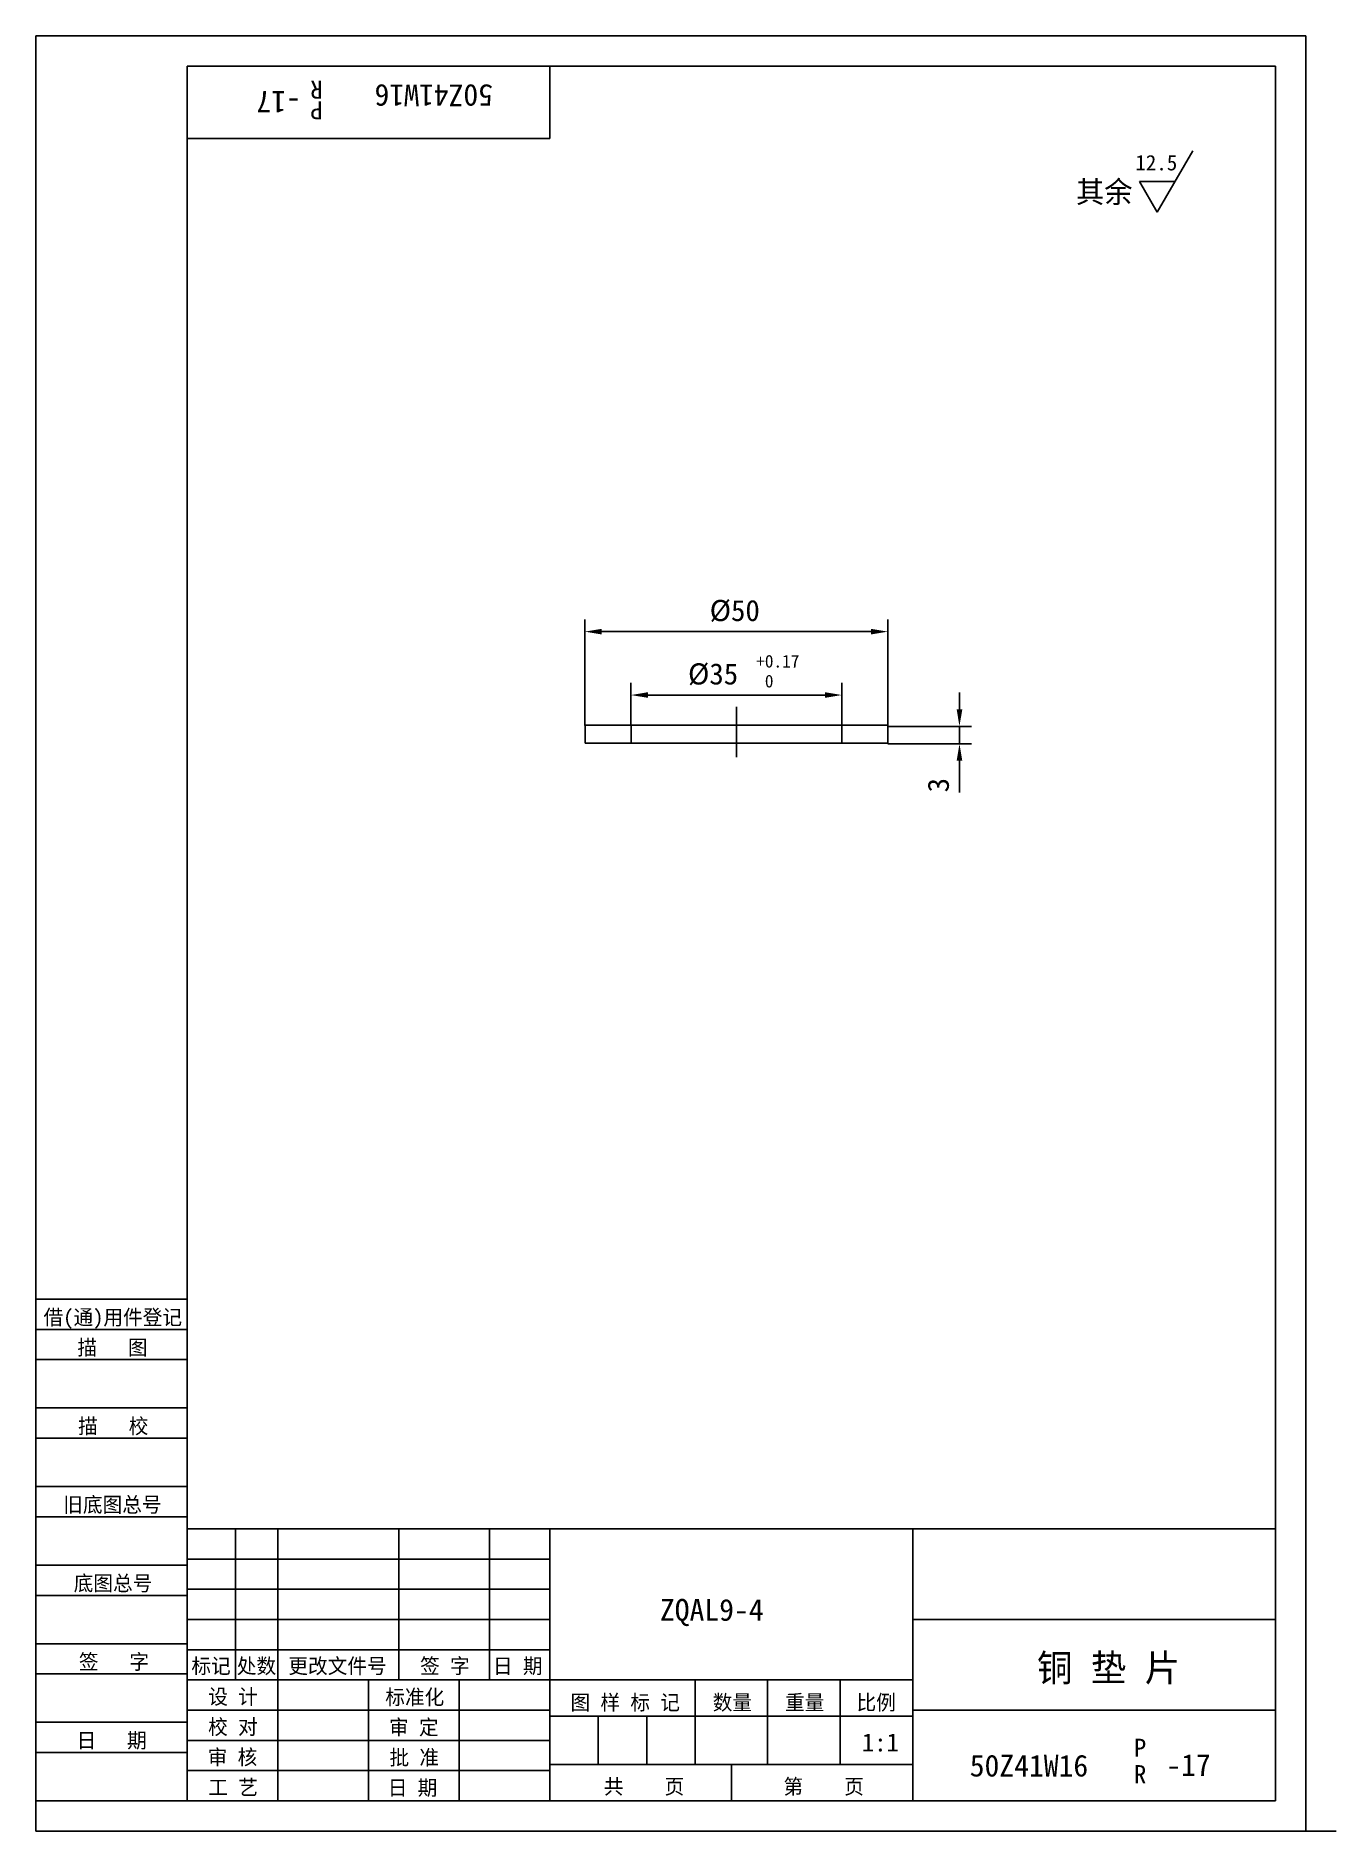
# Model space of a CAD drawing. Header units: metres. Extents: x 0 to 215, y 0 to 297.
import ezdxf

# ---------------------------------------------------------------- set-up
doc = ezdxf.new("R2010")
doc.units = ezdxf.units.M
for name, color, linetype in [('C', 6, 'Continuous'), ('D', 1, 'Continuous'), ('FL', 5, 'Continuous'), ('T', 7, 'Continuous'), ('TL', 4, 'Continuous')]:
    doc.layers.add(name, color=color, linetype=linetype)

# ---------------------------------------------------------------- blocks, each defined once
blk = doc.blocks.new('TUKUN4')
at = {"layer": 'FL'}
for p, q in [((0, 297), (0, 0)), ((210, 297), (0, 297)), ((210, 0), (210, 297)), ((0, 78), (25, 78)), ((0, 70), (25, 70)), ((0, 65), (25, 65)), ((0, 57), (25, 57)), ((0, 52), (25, 52)), ((33, 25), (33, 50)), ((40, 5), (40, 50)), ((60, 25), (60, 50)), ((75, 25), (75, 50)), ((25, 45), (85, 45)), ((0, 44), (25, 44)), ((0, 39), (25, 39)), ((25, 40), (85, 40)), ((25, 35), (85, 35)), ((0, 31), (25, 31)), ((25, 30), (85, 30)), ((0, 26), (25, 26)), ((70, 5), (70, 25)), ((0, 18), (25, 18)), ((25, 20), (85, 20)), ((25, 15), (85, 15)), ((0, 13), (25, 13)), ((25, 10), (85, 10)), ((0, 0), (210, 0))]:
    blk.add_line(p, q, dxfattribs=at)
at = {"layer": 'TL'}
for p, q in [((25, 5), (25, 292)), ((205, 292), (25, 292)), ((85, 292), (85, 280)), ((205, 5), (205, 292)), ((85, 280), (25, 280)), ((0, 88), (25, 88)), ((0, 83), (25, 83)), ((205, 50), (25, 50)), ((85, 5), (85, 50)), ((145, 5), (145, 50)), ((205, 35), (145, 35)), ((145, 25), (25, 25)), ((55, 5), (55, 25)), ((109, 11), (109, 25)), ((121, 11), (121, 25)), ((133, 11), (133, 25)), ((85, 19), (145, 19)), ((93, 11), (93, 19)), ((101, 11), (101, 19)), ((205, 20), (145, 20)), ((145, 11), (85, 11)), ((115, 5), (115, 11)), ((0, 5), (205, 5))]:
    blk.add_line(p, q, dxfattribs=at)
at = {"layer": 'T'}
for s, p in [('借(通)用件登记', (1.26, 83.76)), ('描   图', (6.86, 78.76)), ('描   校', (6.98, 65.76)), ('旧底图总号', (4.52, 52.76)), ('底图总号', (6.25, 39.76)), ('签   字', (7.1, 26.76)), ('标记', (25.71, 26.07)), ('处数', (33.22, 26.07)), ('更改文件号', (41.75, 26.07)), ('签 字', (63.53, 26.07)), ('日 期', (75.57, 26.07)), ('设 计', (28.5, 20.99)), ('标准化', (57.77, 20.93)), ('图 样 标 记', (88.4, 20.04)), ('数量', (111.92, 20.04)), ('重量', (123.88, 20.04)), ('比例', (135.7, 20.04)), ('校 对', (28.48, 15.99)), ('审 定', (58.39, 15.93)), ('日   期', (6.72, 13.76)), ('审 核', (28.41, 10.99)), ('批 准', (58.46, 10.93)), ('共    页', (93.91, 6.13)), ('第    页', (123.62, 6.13)), ('工 艺', (28.52, 5.99)), ('日 期', (58.18, 5.93))]:
    blk.add_text(s, height=2.5, dxfattribs=at).set_placement(p)

msp = doc.modelspace()

# ---------------------------------------------------------------- linework, layer by layer
at = {"layer": 'C'}
msp.add_line((115.85, 185.99), (115.85, 177.65), dxfattribs=at)
at = {"layer": 'D'}
for p, q in [((191.3, 277.98), (185.44, 267.84)), ((185.44, 267.84), (182.51, 272.91)), ((182.51, 272.91), (188.37, 272.91)), ((90.78, 182.89), (90.78, 200.44)), ((140.88, 182.89), (140.88, 200.44)), ((93.58, 198.44), (138.08, 198.44)), ((98.4, 182.89), (98.4, 189.95)), ((101.2, 187.95), (130.46, 187.95)), ((133.26, 182.89), (133.26, 189.95)), ((152.72, 185.57), (152.72, 188.37)), ((140.85, 182.77), (154.72, 182.77)), ((152.72, 182.77), (152.72, 179.88)), ((140.85, 179.88), (154.72, 179.88)), ((152.72, 177.08), (152.72, 174.28)), ((152.72, 174.28), (152.72, 171.85))]:
    msp.add_line(p, q, dxfattribs=at)
for points in [[(93.58, 198.91), (93.58, 197.97), (90.78, 198.44)], [(138.08, 198.91), (138.08, 197.97), (140.88, 198.44)], [(101.2, 188.42), (101.2, 187.49), (98.4, 187.95)], [(130.46, 188.42), (130.46, 187.49), (133.26, 187.95)], [(152.26, 185.57), (153.19, 185.57), (152.72, 182.77)], [(152.26, 177.08), (153.19, 177.08), (152.72, 179.88)]]:
    msp.add_solid(points, dxfattribs=at)
at = {"layer": 'FL'}
msp.add_line((215, 0), (0, 0), dxfattribs=at)
at = {"layer": 'TL'}
for p, q in [((90.85, 179.98), (90.85, 182.98)), ((90.85, 182.98), (98.35, 182.98)), ((98.35, 182.98), (115.85, 182.98)), ((98.44, 179.88), (98.44, 182.94)), ((133.35, 182.98), (115.85, 182.98)), ((133.26, 179.88), (133.26, 182.94)), ((140.85, 182.98), (133.35, 182.98)), ((140.85, 179.98), (140.85, 182.98)), ((98.35, 179.98), (90.85, 179.98)), ((115.85, 179.98), (98.35, 179.98)), ((115.85, 179.98), (133.35, 179.98)), ((133.35, 179.98), (140.85, 179.98))]:
    msp.add_line(p, q, dxfattribs=at)

# ---------------------------------------------------------------- block references
at = {"layer": 'D'}
msp.add_blockref('TUKUN4', (0, 0), dxfattribs=at)

# ---------------------------------------------------------------- texts
for s, height, rotation, p in [('R', 3, 180, (47.41, 289.6)), ('50Z41W16', 3.6, 180, (75.59, 288.96)), ('-17', 3.6, 180, (43.81, 287.87)), ('P', 3, 180, (47.41, 286.19)), ('3', 3.5, 90, (150.97, 171.85))]:
    msp.add_text(s, height=height, rotation=rotation, dxfattribs=at).set_placement(p)
for s, height, p in [('12.5', 2.55, (181.8, 274.75)), ('其余', 3.6, (171.99, 269.39)), ('%%c50', 3.5, (111.41, 200.19)), ('%%c35', 3.5, (107.83, 189.7)), ('+0.17', 2.1, (119.11, 192.5)), (' 0', 2.1, (119.11, 189.21)), ('ZQAL9-4', 3.6, (103.19, 34.8)), ('铜 垫 片', 4.5, (165.54, 24.75)), ('1:1', 3, (136.58, 13.17)), ('P', 3, (181.57, 12.29)), ('50Z41W16', 3.6, (154.42, 9.03)), ('-17', 3.6, (186.92, 9.12)), ('R', 3, (181.57, 7.91))]:
    msp.add_text(s, height=height, dxfattribs=at).set_placement(p)

doc.saveas('drawing.dxf')
